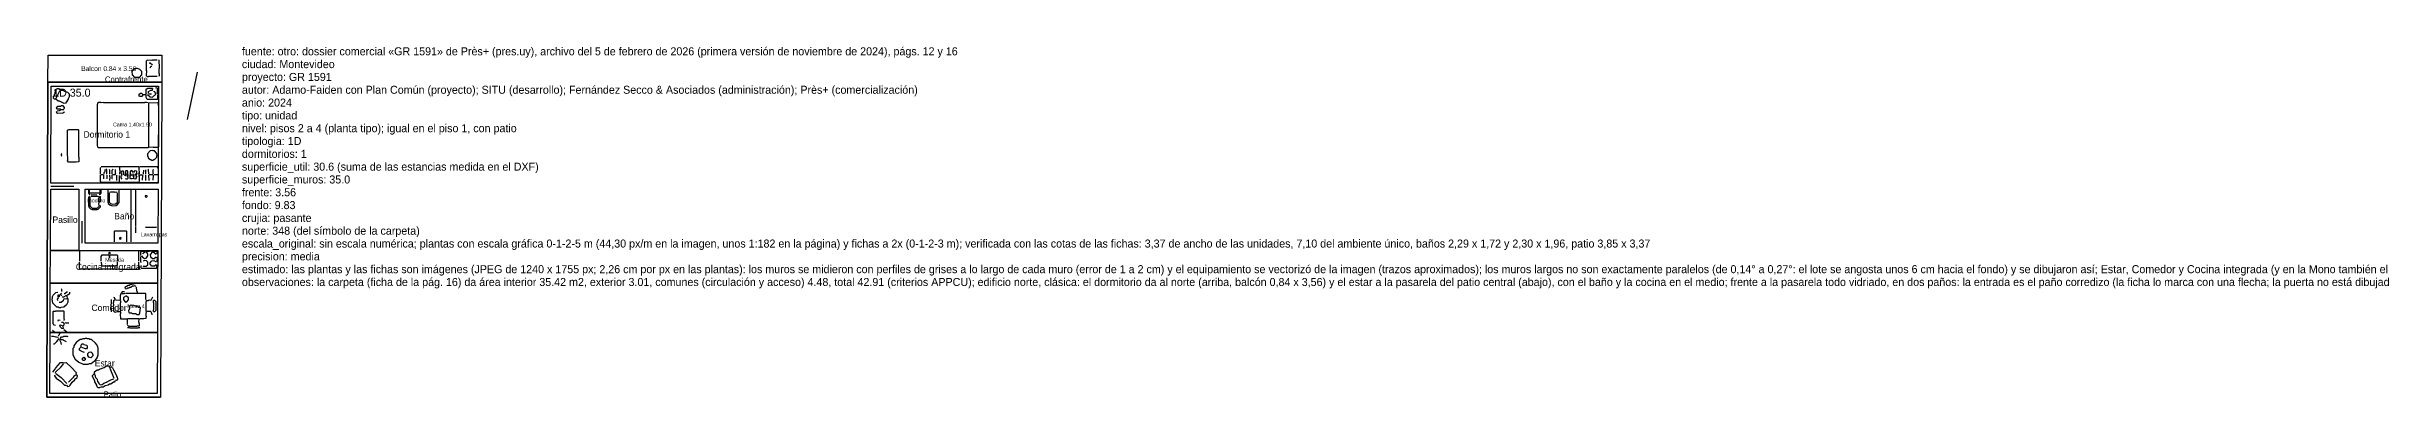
# Model space of a CAD drawing. Header units: metres. Extents: x 0 to 146, y 0 to 11.
# Drawn here: x 0 to 72.9, y 0 to 10.9 of the extents above; entities that cross this region are included whole.
import ezdxf

# ---------------------------------------------------------------- set-up
doc = ezdxf.new("R2010")
doc.units = ezdxf.units.M
for name, color, linetype in [('Trazo_Cotas', 9, 'Continuous'), ('Trazo_Datos', 7, 'Continuous'), ('Trazo_Entrada', 1, 'Continuous'), ('Trazo_Equipamiento', 8, 'Continuous'), ('Trazo_Estancias', 3, 'Continuous'), ('Trazo_Fachada', 30, 'Continuous'), ('Trazo_Medianeras', 8, 'Continuous'), ('Trazo_Norte', 1, 'Continuous'), ('Trazo_Puertas', 1, 'Continuous'), ('Trazo_Unidad', 7, 'Continuous'), ('Trazo_Ventanas', 5, 'Continuous')]:
    doc.layers.add(name, color=color, linetype=linetype)

msp = doc.modelspace()

# ---------------------------------------------------------------- linework, layer by layer
at = {"layer": 'Trazo_Cotas'}
msp.add_lwpolyline([(0.05, 10.67), (3.6, 10.67), (3.6, 9.83), (0.04, 9.83)], close=True, dxfattribs=at)
at = {"layer": 'Trazo_Entrada'}
msp.add_line((1.77, 0), (3.45, 0), dxfattribs=at)
at = {"layer": 'Trazo_Equipamiento', "color": 9}
for p, q in [((0.29, 9.31), (0.41, 9.56)), ((0.44, 8.98), (0.54, 8.98)), ((3.01, 9.45), (3.11, 9.45)), ((3.18, 9.18), (3.18, 7.8)), ((3.19, 9.47), (3.27, 9.47)), ((1.77, 6.94), (1.69, 6.94)), ((2.27, 7.19), (1.7, 7.19)), ((1.78, 6.93), (1.77, 6.81)), ((1.88, 6.93), (1.88, 6.81)), ((2.15, 6.94), (2.06, 6.94)), ((2.18, 6.93), (2.18, 6.76)), ((2.28, 6.71), (2.28, 6.92)), ((2.88, 7.19), (2.29, 7.19)), ((2.71, 6.93), (2.63, 6.93)), ((2.9, 6.94), (2.99, 6.94)), ((2.99, 6.77), (3, 6.93)), ((3.1, 6.76), (3.1, 6.93)), ((3.2, 6.76), (3.19, 6.93)), ((3.32, 6.94), (3.2, 6.94)), ((3.33, 6.93), (3.32, 6.77)), ((3.47, 6.94), (3.35, 6.94)), ((3.33, 4.54), (3.42, 4.46)), ((0.65, 3.09), (0.64, 3.15)), ((2.29, 3.02), (2.15, 3.03)), ((3.27, 3.05), (3.32, 3.13)), ((0.26, 2.01), (0.18, 2.08)), ((1.09, 1.56), (1.2, 1.52)), ((0.28, 0.91), (0.18, 0.78))]:
    msp.add_line(p, q, dxfattribs=at)
at = {"layer": 'Trazo_Equipamiento', "color": 8}
for p, q in [((1.39, 6.33), (1.57, 6.32)), ((1.39, 6.27), (1.61, 6.27)), ((2.63, 6.46), (2.63, 4.85)), ((2.79, 5.13), (2.79, 5.31)), ((1.03, 4.55), (1.03, 4.24)), ((2.88, 4.24), (2.88, 4.55)), ((2.26, 4), (1.66, 4))]:
    msp.add_line(p, q, dxfattribs=at)
at = {"layer": 'Trazo_Equipamiento', "color": 9}
for points in [[(2.67, 10.16), (2.72, 10.24), (2.77, 10.27), (2.83, 10.27), (2.9, 10.24), (2.96, 10.18), (2.96, 10.06), (2.89, 9.98), (2.75, 9.98), (2.68, 10.06)], [(3, 9.44), (2.97, 9.38), (2.92, 9.38), (2.89, 9.4), (2.89, 9.46), (2.93, 9.49), (2.96, 9.49), (3, 9.45)], [(0.65, 7.64), (0.65, 8.33), (0.69, 8.35), (0.98, 8.35), (0.99, 8.34), (0.99, 7.5), (1, 7.49), (1, 7.35), (0.92, 7.33), (0.68, 7.34), (0.65, 7.38), (0.66, 7.41)], [(3.37, 7.69), (3.33, 7.69), (3.32, 7.7), (3.23, 7.69), (3.15, 7.6), (3.15, 7.52), (3.17, 7.5), (3.17, 7.47), (3.23, 7.42), (3.25, 7.42), (3.27, 7.4), (3.33, 7.4), (3.35, 7.42), (3.37, 7.42), (3.44, 7.49), (3.44, 7.53), (3.45, 7.54), (3.44, 7.61)], [(2.49, 3.15), (2.47, 3.15), (2.4, 3.11), (2.4, 3.04), (2.46, 2.97), (2.5, 2.98), (2.56, 3.04), (2.56, 3.1)], [(2.91, 2.81), (2.87, 2.81), (2.84, 2.84), (2.76, 2.84), (2.72, 2.86), (2.63, 2.87), (2.59, 2.85), (2.59, 2.77), (2.56, 2.69), (2.57, 2.65), (2.58, 2.63), (2.65, 2.63), (2.67, 2.61), (2.77, 2.61), (2.83, 2.58), (2.89, 2.58), (2.91, 2.63), (2.93, 2.79)], [(1.49, 1.13), (1.52, 1.16), (1.58, 1.23), (1.61, 1.32), (1.61, 1.53), (1.58, 1.62), (1.53, 1.69), (1.4, 1.8), (1.35, 1.8), (1.32, 1.82), (1.26, 1.82), (1.25, 1.83), (1.2, 1.83), (1.18, 1.82), (1.13, 1.82), (1.09, 1.8), (1.05, 1.8), (0.92, 1.71), (0.85, 1.6), (0.85, 1.55), (0.82, 1.52), (0.82, 1.32), (0.89, 1.19), (1, 1.09), (1.14, 1.03), (1.3, 1.03), (1.34, 1.05), (1.39, 1.05)], [(1.14, 1.14), (1.12, 1.17), (1.12, 1.22), (1.16, 1.25), (1.2, 1.2), (1.2, 1.17), (1.17, 1.14)], [(1.33, 1.4), (1.38, 1.42), (1.41, 1.39), (1.44, 1.32), (1.44, 1.29), (1.38, 1.23), (1.32, 1.25), (1.29, 1.3), (1.29, 1.36)]]:
    msp.add_lwpolyline(points, close=True, dxfattribs=at)
for points in [[(3.45, 10.52), (3.31, 10.52), (3.29, 10.51), (3.14, 10.52), (3.11, 10.49), (3.11, 10.2), (3.12, 10.19), (3.11, 10.04), (3.14, 10.01), (3.18, 10.01), (3.19, 10.02), (3.45, 10.02)], [(3.31, 10.36), (3.29, 10.39), (3.27, 10.39), (3.21, 10.42), (3.24, 10.45)], [(3.23, 10.28), (3.25, 10.32), (3.28, 10.33)], [(3.51, 10.02), (3.52, 10.05), (3.52, 10.09), (3.51, 10.1), (3.51, 10.26), (3.52, 10.27), (3.51, 10.53)], [(0.29, 9.31), (0.28, 9.3), (0.24, 9.3), (0.2, 9.34), (0.21, 9.35), (0.21, 9.39), (0.24, 9.42), (0.24, 9.46), (0.26, 9.48), (0.26, 9.52), (0.28, 9.54), (0.3, 9.61), (0.34, 9.63), (0.37, 9.63), (0.41, 9.58)], [(0.29, 9.31), (0.36, 9.25), (0.39, 9.25), (0.54, 9.18), (0.61, 9.19), (0.68, 9.3), (0.68, 9.32), (0.71, 9.38), (0.71, 9.46), (0.66, 9.51), (0.62, 9.52), (0.6, 9.54), (0.56, 9.54), (0.52, 9.57), (0.42, 9.57)], [(3.12, 9.46), (3.11, 9.47), (3.11, 9.61), (3.16, 9.64), (3.31, 9.64)], [(3.15, 9.45), (3.23, 9.37), (3.31, 9.36), (3.41, 9.46), (3.38, 9.53), (3.34, 9.54)], [(3.18, 9.48), (3.18, 9.54), (3.25, 9.58), (3.31, 9.58), (3.32, 9.63)], [(3.46, 9.46), (3.46, 9.63), (3.44, 9.65), (3.4, 9.64)], [(0.55, 8.99), (0.56, 9.04), (0.51, 9.09), (0.46, 9.09), (0.43, 9.07), (0.35, 9.07), (0.3, 9.03), (0.32, 9), (0.42, 9), (0.43, 8.99)], [(0.32, 8.92), (0.3, 8.9), (0.34, 8.86), (0.5, 8.87), (0.56, 8.91)], [(0.43, 8.96), (0.39, 8.94), (0.33, 8.93)], [(3.17, 9.19), (3.12, 9.2), (3.07, 9.2), (3.06, 9.19), (1.78, 9.19), (1.77, 9.2), (1.7, 9.19), (1.69, 9.2), (1.62, 9.2), (1.6, 9.19), (1.58, 9.12), (1.58, 7.86), (1.59, 7.81), (1.61, 7.79), (3.17, 7.79), (3.18, 7.8)], [(3.46, 9.44), (3.46, 9.3), (3.45, 9.29), (3.14, 9.29), (3.11, 9.35), (3.11, 9.43), (3.12, 9.44)], [(3.19, 9.19), (3.46, 9.2), (3.49, 9.18), (3.47, 9.13), (3.49, 9.1), (3.49, 7.81), (3.46, 7.79), (3.34, 7.79), (3.33, 7.8), (3.19, 7.79), (3.18, 7.8)], [(0.47, 7.6), (0.45, 7.58), (0.45, 7.54), (0.47, 7.53)], [(1.68, 6.96), (1.68, 7.05), (1.69, 7.06), (1.68, 7.07), (1.68, 7.16), (1.69, 7.18)], [(2.28, 6.71), (2.27, 6.7), (1.7, 6.7), (1.68, 6.73), (1.68, 6.93)], [(1.82, 7.11), (1.82, 7.03), (1.79, 7), (1.79, 6.96)], [(1.88, 6.96), (1.88, 7.1), (1.85, 7.12)], [(1.95, 7.12), (1.96, 7.1), (1.96, 6.96)], [(1.96, 6.93), (1.96, 6.89), (1.97, 6.88), (1.96, 6.76)], [(2.05, 6.96), (2.05, 7.09), (2.08, 7.12)], [(2.06, 6.81), (2.05, 6.82), (2.05, 6.93)], [(2.17, 6.96), (2.15, 6.97), (2.15, 7.11)], [(2.28, 7.18), (2.28, 7.1), (2.29, 7.09), (2.28, 6.96)], [(2.87, 6.71), (2.85, 6.7), (2.29, 6.7), (2.28, 6.71)], [(2.35, 6.94), (2.33, 7.03), (2.36, 7.06), (2.38, 7.06), (2.4, 7.03), (2.4, 6.96), (2.44, 6.92)], [(2.36, 6.8), (2.33, 6.85), (2.33, 6.91), (2.35, 6.92)], [(2.45, 6.83), (2.48, 6.81), (2.53, 6.81), (2.55, 6.84), (2.54, 6.89), (2.54, 7.03), (2.52, 7.06), (2.47, 7.06), (2.46, 7.05), (2.47, 6.93), (2.45, 6.91)], [(2.71, 7.01), (2.66, 7.07), (2.63, 7.06), (2.61, 7.03), (2.61, 6.96), (2.62, 6.94)], [(2.71, 6.83), (2.67, 6.81), (2.63, 6.81), (2.61, 6.83), (2.61, 6.92), (2.62, 6.93)], [(2.72, 6.92), (2.71, 6.91), (2.71, 6.84)], [(2.72, 7.01), (2.75, 7.06), (2.77, 7.07), (2.8, 7.06), (2.81, 7.05), (2.81, 6.94)], [(2.72, 6.83), (2.79, 6.81), (2.82, 6.87), (2.81, 6.88), (2.81, 6.92)], [(2.8, 6.93), (2.79, 6.94), (2.73, 6.93)], [(2.89, 7.18), (2.88, 7.17), (2.89, 6.96)], [(2.88, 6.71), (2.89, 6.7), (3.46, 6.7), (3.49, 6.73), (3.49, 6.93)], [(2.89, 6.93), (2.89, 6.74), (2.88, 6.72)], [(3.49, 6.96), (3.49, 7.12), (3.46, 7.19), (2.9, 7.19)], [(3.01, 6.96), (3.02, 6.97), (3.03, 7.09)], [(3.1, 6.96), (3.1, 7.09), (3.11, 7.1)], [(3.18, 7.12), (3.17, 7.11), (3.18, 6.96)], [(3.34, 6.96), (3.33, 6.98), (3.33, 7.1), (3.34, 7.11)], [(2.94, 4.42), (2.94, 4.54), (2.97, 4.56), (3.06, 4.56), (3.07, 4.55)], [(2.96, 4.2), (2.94, 4.21), (2.94, 4.39)], [(2.96, 4.41), (3.01, 4.35), (3.06, 4.33), (3.12, 4.35), (3.16, 4.41), (3.16, 4.45), (3.14, 4.5), (3.09, 4.54)], [(2.99, 4.51), (3, 4.48), (3.07, 4.54)], [(3.09, 4.54), (3.11, 4.56), (3.2, 4.56), (3.21, 4.57), (3.29, 4.57), (3.32, 4.55)], [(3.31, 4.54), (3.23, 4.45), (3.24, 4.38), (3.31, 4.33), (3.36, 4.33), (3.42, 4.38)], [(3.33, 4.55), (3.34, 4.56), (3.43, 4.56), (3.45, 4.5), (3.43, 4.46)], [(3.43, 4.38), (3.45, 4.34), (3.44, 4.24), (3.43, 4.22)], [(2.94, 4.11), (2.94, 4.04), (2.96, 4.03), (3.4, 4.03), (3.42, 4.02), (3.44, 4.04), (3.44, 4.12), (3.43, 4.13)], [(3, 4.1), (3.02, 4.09), (3.11, 4.09), (3.16, 4.13), (3.16, 4.21), (3.12, 4.26), (3.06, 4.27), (3.01, 4.25)], [(3.42, 4.13), (3.37, 4.09), (3.28, 4.09), (3.23, 4.15), (3.23, 4.19), (3.28, 4.26), (3.35, 4.27), (3.42, 4.22)], [(0.65, 3.09), (0.66, 3.07), (0.66, 2.97), (0.62, 2.88), (0.54, 2.81), (0.44, 2.8), (0.43, 2.79), (0.39, 2.79), (0.36, 2.81), (0.32, 2.81), (0.19, 2.93), (0.17, 3.07), (0.18, 3.09), (0.18, 3.14), (0.2, 3.18), (0.29, 3.27), (0.35, 3.28)], [(0.37, 3.11), (0.33, 3.06), (0.34, 3.02)], [(0.35, 3.19), (0.35, 3.14), (0.37, 3.12)], [(0.37, 3.2), (0.39, 3.19), (0.39, 3.13)], [(0.52, 3.05), (0.51, 3.01), (0.45, 2.95), (0.41, 2.95), (0.39, 2.96)], [(0.47, 3.16), (0.44, 3.2), (0.44, 3.23), (0.46, 3.25)], [(0.47, 3.38), (0.46, 3.37), (0.46, 3.3)], [(0.63, 3.16), (0.6, 3.16), (0.52, 3.12), (0.48, 3.12)], [(0.65, 3.09), (0.64, 3.07), (0.53, 3.06)], [(0.55, 3.24), (0.57, 3.24), (0.63, 3.29), (0.65, 3.29)], [(0.64, 3.18), (0.68, 3.22), (0.7, 3.22), (0.72, 3.24), (0.72, 3.28)], [(2.02, 2.66), (2.02, 2.76), (2.01, 2.77), (2.02, 3.05)], [(2.13, 3.03), (2.11, 3.03), (2.09, 3.01), (2.09, 2.96), (2.08, 2.95), (2.09, 2.86), (2.08, 2.83), (2.09, 2.81), (2.09, 2.69), (2.14, 2.65)], [(2.14, 3.04), (2.14, 3.07), (2.11, 3.11), (2.12, 3.13)], [(2.32, 3.24), (2.3, 3.16), (2.3, 3.06), (2.31, 3.05), (2.3, 3.03)], [(2.3, 3.02), (2.31, 3.01), (2.31, 2.94), (2.3, 2.93), (2.31, 2.69), (2.3, 2.68)], [(2.43, 3.29), (2.36, 3.29), (2.33, 3.25)], [(2.35, 3.24), (2.43, 3.24), (2.44, 3.25)], [(2.76, 3.54), (2.61, 3.51), (2.58, 3.49), (2.55, 3.49), (2.44, 3.42), (2.45, 3.38)], [(2.8, 3.45), (2.75, 3.48), (2.72, 3.46), (2.68, 3.46), (2.63, 3.42), (2.59, 3.42), (2.57, 3.4), (2.53, 3.4), (2.5, 3.38), (2.46, 3.37)], [(2.83, 3.25), (2.82, 3.24), (2.47, 3.24), (2.46, 3.25)], [(2.8, 3.43), (2.81, 3.32), (2.83, 3.3), (2.83, 3.25)], [(3.11, 3.03), (3.1, 3.07), (3.1, 3.23), (3.09, 3.24), (2.84, 3.24), (2.83, 3.25)], [(3.11, 3.01), (3.1, 2.96), (3.1, 2.69), (3.11, 2.68)], [(3.12, 3.02), (3.17, 3.02), (3.2, 3.04), (3.25, 3.03), (3.27, 3.04)], [(3.33, 3.02), (3.33, 2.97), (3.34, 2.96), (3.34, 2.74), (3.33, 2.72), (3.33, 2.67)], [(3.34, 3.03), (3.37, 3.03), (3.41, 2.99), (3.41, 2.71), (3.37, 2.66), (3.34, 2.66)], [(0.27, 2.24), (0.22, 2.25), (0.2, 2.3), (0.2, 2.67), (0.21, 2.68), (0.27, 2.68), (0.28, 2.69), (0.53, 2.69), (0.54, 2.68), (0.54, 2.44), (0.55, 2.43), (0.54, 2.39)], [(0.36, 2.37), (0.37, 2.41), (0.42, 2.4)], [(0.41, 2.25), (0.43, 2.26), (0.48, 2.24)], [(0.52, 2.13), (0.47, 2.14), (0.43, 2.18), (0.41, 2.24)], [(0.46, 2.34), (0.5, 2.34), (0.54, 2.32)], [(0.5, 2.23), (0.5, 2.19), (0.53, 2.14)], [(0.51, 2.24), (0.53, 2.24), (0.55, 2.26), (0.55, 2.31)], [(0.57, 2.33), (0.6, 2.32), (0.69, 2.32)], [(2.14, 2.65), (2.21, 2.67), (2.29, 2.67)], [(2.3, 2.67), (2.31, 2.66), (2.31, 2.6), (2.3, 2.59), (2.31, 2.45), (2.32, 2.44), (2.35, 2.45), (2.52, 2.44)], [(2.52, 2.25), (2.56, 2.22), (2.82, 2.22), (2.83, 2.23), (2.89, 2.23), (2.9, 2.24), (2.9, 2.28), (2.88, 2.35), (2.89, 2.43)], [(2.52, 2.27), (2.53, 2.3), (2.52, 2.34), (2.53, 2.43)], [(2.88, 2.44), (2.85, 2.45), (2.54, 2.44)], [(3.11, 2.66), (3.1, 2.61), (3.1, 2.54), (3.11, 2.53), (3.1, 2.46), (3.03, 2.44), (2.9, 2.44)], [(3.26, 2.66), (3.25, 2.67), (3.12, 2.67)], [(3.32, 2.58), (3.28, 2.59), (3.27, 2.65)], [(0.15, 1.9), (0.2, 1.9), (0.27, 1.88)], [(0.21, 1.67), (0.24, 1.67), (0.32, 1.74), (0.39, 1.83)], [(0.36, 1.87), (0.34, 1.86), (0.28, 1.88)], [(0.44, 2), (0.42, 2), (0.39, 1.98), (0.39, 1.95), (0.36, 1.91)], [(0.42, 1.83), (0.46, 1.88), (0.5, 1.88), (0.54, 1.9), (0.64, 1.9), (0.66, 1.89)], [(0.46, 1.64), (0.45, 1.7), (0.42, 1.76), (0.42, 1.81)], [(0.43, 1.82), (0.45, 1.8), (0.5, 1.8), (0.52, 1.78), (0.61, 1.74)], [(0.54, 2.11), (0.62, 2.05), (0.63, 2)], [(1.18, 1.39), (1.12, 1.42), (1.03, 1.47), (1.03, 1.52), (1.07, 1.56)], [(1.08, 1.57), (1.08, 1.62), (1.1, 1.66), (1.14, 1.66), (1.16, 1.64), (1.24, 1.62), (1.26, 1.6), (1.26, 1.54), (1.24, 1.51), (1.21, 1.51)], [(2.91, 2.16), (2.87, 2.16), (2.85, 2.15), (2.61, 2.15), (2.59, 2.16), (2.53, 2.16)], [(0.28, 0.75), (0.29, 0.79), (0.44, 0.94), (0.51, 1.02), (0.52, 1.05)], [(0.29, 0.92), (0.43, 1.08), (0.5, 1.08), (0.51, 1.07)], [(0.29, 0.74), (0.45, 0.61), (0.63, 0.43)], [(0.53, 1.07), (0.61, 1.08), (0.78, 0.93), (0.92, 0.77), (0.91, 0.72)], [(1.67, 0.31), (1.65, 0.29), (1.61, 0.29), (1.58, 0.32), (1.57, 0.37), (1.5, 0.48), (1.5, 0.51), (1.43, 0.65), (1.43, 0.68), (1.49, 0.74)], [(1.49, 0.74), (1.49, 0.79), (1.58, 0.85), (1.62, 0.85), (1.65, 0.87), (1.8, 0.93), (1.87, 0.98), (1.93, 0.98), (1.96, 0.94)], [(1.67, 0.39), (1.64, 0.42), (1.64, 0.44), (1.6, 0.49), (1.59, 0.55), (1.54, 0.6), (1.53, 0.66), (1.49, 0.74)], [(2.11, 0.58), (2, 0.84), (1.97, 0.93)], [(1.99, 0.94), (2.03, 0.95), (2.06, 0.92), (2.09, 0.85), (2.18, 0.68), (2.18, 0.65), (2.2, 0.63), (2.21, 0.56), (2.18, 0.52), (2.15, 0.52)], [(0.24, 0.69), (0.24, 0.67), (0.3, 0.59), (0.43, 0.5), (0.56, 0.38), (0.61, 0.38)], [(0.62, 0.38), (0.65, 0.33), (0.7, 0.34), (0.73, 0.38), (0.8, 0.47), (0.88, 0.54), (0.88, 0.56), (0.95, 0.61), (0.96, 0.67), (0.92, 0.7)], [(0.68, 0.47), (0.85, 0.64), (0.85, 0.66), (0.9, 0.7)], [(1.68, 0.39), (1.73, 0.4), (1.79, 0.44), (1.87, 0.47), (2, 0.54), (2.1, 0.57)], [(2.14, 0.51), (2.11, 0.47), (2.09, 0.47), (2, 0.41), (1.96, 0.41), (1.92, 0.38), (1.83, 0.35), (1.76, 0.31), (1.69, 0.31), (1.68, 0.32)]]:
    msp.add_lwpolyline(points, dxfattribs=at)
at = {"layer": 'Trazo_Equipamiento', "color": 8}
for points in [[(1.31, 6.46), (1.31, 6.37), (1.34, 6.33), (1.36, 6.33)], [(1.67, 5.98), (1.67, 5.93), (1.6, 5.86), (1.57, 5.85), (1.43, 5.85), (1.38, 5.87), (1.34, 5.91), (1.32, 5.97), (1.32, 6.23), (1.35, 6.27)], [(1.66, 6.46), (1.66, 6.39), (1.64, 6.37), (1.35, 6.37), (1.34, 6.38), (1.34, 6.46)], [(1.62, 6.26), (1.64, 6.24), (1.62, 6.2), (1.62, 6.13), (1.64, 6.12), (1.62, 6.02), (1.64, 5.98), (1.62, 5.94), (1.57, 5.89), (1.43, 5.89), (1.38, 5.94), (1.36, 5.97), (1.36, 6.26)], [(1.69, 6.46), (1.69, 6.37), (1.66, 6.33), (1.64, 6.33)], [(1.64, 6.27), (1.67, 6.26), (1.67, 6.09)], [(1.91, 6.46), (1.91, 6.09), (1.92, 6.05), (1.97, 6), (2.05, 5.97), (2.17, 5.98), (2.21, 6.01), (2.26, 6.08), (2.26, 6.46)], [(1.95, 6.38), (1.95, 6.09), (1.99, 6.04), (2.06, 6.02), (2.15, 6.03), (2.21, 6.09), (2.21, 6.38)], [(2.2, 6.39), (2.18, 6.4), (2.14, 6.39), (2.12, 6.4), (1.99, 6.4), (1.96, 6.39)], [(2.77, 5.75), (2.79, 5.77), (2.79, 6.46)], [(2.5, 4.85), (2.5, 5.17), (2.49, 5.18), (2.12, 5.18), (2.11, 5.17), (2.11, 4.85)], [(2.79, 5.33), (2.79, 5.74), (2.77, 5.75)], [(3.08, 5.32), (3.11, 5.31), (3.42, 5.31), (3.43, 5.32)], [(1.7, 4.24), (1.7, 4.39), (1.73, 4.44), (1.94, 4.44)], [(1.95, 4.45), (1.95, 4.52), (1.96, 4.53), (1.97, 4.52), (1.97, 4.45)], [(1.95, 4.43), (1.95, 4.36), (1.96, 4.35), (1.97, 4.36), (1.97, 4.43)], [(1.99, 4.44), (2.19, 4.44), (2.21, 4.42), (2.21, 4.24)], [(1.64, 4), (1.05, 4), (1.03, 4.02), (1.03, 4.21)], [(1.7, 4.21), (1.71, 4.12), (1.74, 4.1), (2.18, 4.1), (2.21, 4.13), (2.21, 4.21)], [(2.28, 4), (2.87, 4), (2.88, 4.01), (2.88, 4.21)]]:
    msp.add_lwpolyline(points, dxfattribs=at)
for points in [[(3.11, 6.23), (3.14, 6.26), (3.14, 6.28), (3.09, 6.29), (3.08, 6.26)], [(2.33, 4.95), (2.32, 4.98), (2.28, 4.97), (2.28, 4.95), (2.3, 4.92)]]:
    msp.add_lwpolyline(points, close=True, dxfattribs=at)
at = {"layer": 'Trazo_Estancias', "color": 5}
msp.add_lwpolyline([(0.14, 9.71), (3.49, 9.71), (3.48, 6.68), (0.13, 6.68)], close=True, dxfattribs=at)
at = {"layer": 'Trazo_Estancias', "color": 8}
msp.add_lwpolyline([(0.13, 6.49), (1, 6.49), (1, 4.58), (0.12, 4.58)], close=True, dxfattribs=at)
at = {"layer": 'Trazo_Estancias', "color": 4}
msp.add_lwpolyline([(1.2, 6.49), (3.48, 6.49), (3.47, 4.81), (1.2, 4.81)], close=True, dxfattribs=at)
at = {"layer": 'Trazo_Estancias', "color": 30}
msp.add_lwpolyline([(0.12, 4.58), (3.47, 4.58), (3.46, 3.56), (0.11, 3.56)], close=True, dxfattribs=at)
at = {"layer": 'Trazo_Estancias', "color": 40}
msp.add_lwpolyline([(0.11, 3.56), (3.46, 3.56), (3.46, 2.02), (0.11, 2.02)], close=True, dxfattribs=at)
at = {"layer": 'Trazo_Estancias', "color": 2}
msp.add_lwpolyline([(0.11, 2.02), (3.46, 2.02), (3.45, 0.11), (0.1, 0.11)], close=True, dxfattribs=at)
at = {"layer": 'Trazo_Fachada'}
for p, q in [((0.04, 9.83), (3.6, 9.83)), ((0, 0), (3.56, 0))]:
    msp.add_line(p, q, dxfattribs=at)
at = {"layer": 'Trazo_Medianeras'}
msp.add_line((0.04, 9.83), (0, 0), dxfattribs=at)
at = {"layer": 'Trazo_Norte'}
msp.add_line((4.4, 8.67), (4.71, 10.14), dxfattribs=at)
at = {"layer": 'Trazo_Puertas'}
for p, q in [((0.13, 6.59), (0.85, 6.59)), ((1.1, 5.49), (1.1, 4.81))]:
    msp.add_line(p, q, dxfattribs=at)
at = {"layer": 'Trazo_Unidad'}
msp.add_lwpolyline([(0.04, 9.83), (3.6, 9.83), (3.56, 0), (0, 0)], close=True, dxfattribs=at)
at = {"layer": 'Trazo_Ventanas'}
for p, q in [((0.14, 9.83), (3.49, 9.83)), ((0.1, 0), (1.77, 0))]:
    msp.add_line(p, q, dxfattribs=at)

# ---------------------------------------------------------------- texts
at = {"layer": 'Trazo_Cotas'}
msp.add_text('Balcon 0.84 x 3.56', height=0.15, dxfattribs=at).set_placement((1.08, 10.18))
at = {"layer": 'Trazo_Datos'}
for s, p in [('fuente: otro: dossier comercial «GR 1591» de Près+ (pres.uy), archivo del 5 de febrero de 2026 (primera versión de noviembre de 2024), págs. 12 y 16', (6.1, 10.67)), ('ciudad: Montevideo', (6.1, 10.27)), ('autor: Adamo-Faiden con Plan Común (proyecto); SITU (desarrollo); Fernández Secco & Asociados (administración); Près+ (comercialización)', (6.1, 9.47)), ('proyecto: GR 1591', (6.1, 9.87)), ('tipo: unidad', (6.1, 8.67)), ('anio: 2024', (6.1, 9.07)), ('tipologia: 1D', (6.1, 7.87)), ('nivel: pisos 2 a 4 (planta tipo); igual en el piso 1, con patio', (6.1, 8.27)), ('superficie_util: 30.6 (suma de las estancias medida en el DXF)', (6.1, 7.07)), ('dormitorios: 1', (6.1, 7.47)), ('superficie_muros: 35.0', (6.1, 6.67)), ('frente: 3.56', (6.1, 6.27)), ('fondo: 9.83', (6.1, 5.87)), ('crujia: pasante', (6.1, 5.47)), ('norte: 348 (del símbolo de la carpeta)', (6.1, 5.07)), ('escala_original: sin escala numérica; plantas con escala gráfica 0-1-2-5 m (44,30 px/m en la imagen, unos 1:182 en la página) y fichas a 2x (0-1-2-3 m); verificada con las cotas de las fichas: 3,37 de ancho de las unidades, 7,10 del ambiente único, baños 2,29 x 1,72 y 2,30 x 1,96, patio 3,85 x 3,37', (6.1, 4.67)), ('precision: media', (6.1, 4.27)), ('estimado: las plantas y las fichas son imágenes (JPEG de 1240 x 1755 px; 2,26 cm por px en las plantas): los muros se midieron con perfiles de grises a lo largo de cada muro (error de 1 a 2 cm) y el equipamiento se vectorizó de la imagen (trazos aproximados); los muros largos no son exactamente paralelos (de 0,14° a 0,27°: el lote se angosta unos 6 cm hacia el fondo) y se dibujaron así; Estar, Comedor y Cocina integrada (y en la Mono también el Dormitorio) son un mismo ambiente: sus límites, sin muro, se trazaron según el amueblamiento del dibujo; el equipamiento es el de la ficha (a 2x, calzada sobre la planta por correlación de muros)', (6.1, 3.87)), ('observaciones: la carpeta (ficha de la pág. 16) da área interior 35.42 m2, exterior 3.01, comunes (circulación y acceso) 4.48, total 42.91 (criterios APPCU); edificio norte, clásica: el dormitorio da al norte (arriba, balcón 0,84 x 3,56) y el estar a la pasarela del patio central (abajo), con el baño y la cocina en el medio; frente a la pasarela todo vidriado, en dos paños: la entrada es el paño corredizo (la ficha lo marca con una flecha; la puerta no está dibujada); unidades norte izquierda y norte medio de cada piso (2 por piso, 6 en los pisos 2 a 4); en el piso 1 son iguales con un patio de 3,82 x 3,37 en lugar del balcón (la carpeta: 3,85 x 3,37 y 35,39 m2 interiores, pág. 10), en P_MVD_GR1591_1; GR 1591, en un barrio universitario cerca de la Rambla (el dossier no da la dirección); lote de 10,95 x 31,21 m (por las caras exteriores de los muros de lindero) con dos volúmenes de 5 pisos (norte y sur) separados por un patio central con pasarelas', (6.1, 3.47))]:
    msp.add_text(s, height=0.25, dxfattribs=at).set_placement(p)
at = {"layer": 'Trazo_Equipamiento', "color": 8}
for s, p in [('Cama 1.40x1.90', (2.07, 8.45)), ('Placard', (2.33, 6.89)), ('Inodoro', (1.27, 6.08)), ('Lavarropas', (2.94, 5.02)), ('Mesada', (1.83, 4.23)), ('Mesa 4', (2.52, 2.78))]:
    msp.add_text(s, height=0.12, dxfattribs=at).set_placement(p)
at = {"layer": 'Trazo_Estancias', "color": 5}
msp.add_text('Dormitorio 1', height=0.2, dxfattribs=at).set_placement((1.15, 8.1))
at = {"layer": 'Trazo_Estancias', "color": 8}
msp.add_text('Pasillo', height=0.2, dxfattribs=at).set_placement((0.18, 5.44))
at = {"layer": 'Trazo_Estancias', "color": 4}
msp.add_text('Baño', height=0.2, dxfattribs=at).set_placement((2.11, 5.55))
at = {"layer": 'Trazo_Estancias', "color": 30}
msp.add_text('Cocina integrada', height=0.2, dxfattribs=at).set_placement((0.91, 3.97))
at = {"layer": 'Trazo_Estancias', "color": 40}
msp.add_text('Comedor', height=0.2, dxfattribs=at).set_placement((1.4, 2.69))
at = {"layer": 'Trazo_Estancias', "color": 2}
msp.add_text('Estar', height=0.2, dxfattribs=at).set_placement((1.5, 0.96))
at = {"layer": 'Trazo_Fachada'}
for s, p in [('Contrafrente', (1.82, 9.83)), ('Patio', (1.78, 0))]:
    msp.add_text(s, height=0.18, dxfattribs=at).set_placement(p)
at = {"layer": 'Trazo_Unidad'}
msp.add_text('1D 35.0', height=0.25, dxfattribs=at).set_placement((0.2, 9.38))

doc.saveas('drawing.dxf')
